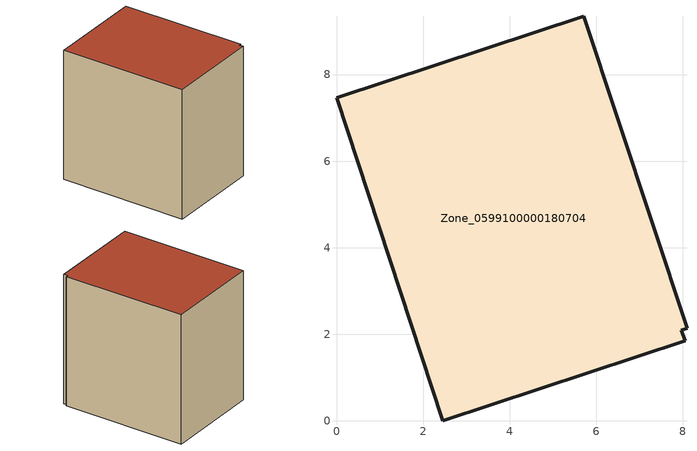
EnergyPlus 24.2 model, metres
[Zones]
Zone_0599100000180704
 floor ground (C_G): 8.1,2.14 7.97,2.1 8.05,1.85 2.45,0 0,7.47 5.71,9.35 z1.48
 wall outside (C_F): 8.1,2.14 5.71,9.35 0,7.47 2.45,0 8.05,1.85 7.97,2.1 8.1,2.14 z1.48:9.54
 roof outside (C_R): 7.97,2.1 8.1,2.14 5.71,9.35 0,7.47 2.45,0 8.05,1.85 z9.54
[BUILDING]
Pand.0599100000180704: North Axis=0; Terrain=City; Loads Convergence Tolerance Value=0.04; Temperature Convergence Tolerance Value=0.4; Solar Distribution=FullExterior; Maximum Number of Warmup Days=25; Minimum Number of Warmup Days=1
[Site:Location]
Rotterdam.The.Hague.AP_ZH_NLD Design_Conditions: Latitude=51.96; Longitude=4.45; Time Zone=1; Elevation=-4.5
[SITE:GROUNDTEMPERATURE:BUILDINGSURFACE]
18, 18, 18, 18, 18, 18, 18, 18, 18, 18, 18, 18
[MATERIAL] Thermal Absorptance=0.9; Solar Absorptance=0.7; Visible Absorptance=0.7
Name | Roughness | Thickness | Conductivity | Density | Specific Heat
G.TC.1946-1964 | MediumSmooth | 0.15 | 1 | 540 | 1210
F.TC.1946-1964 | Rough | 0.3 | 0.857143 | 1920 | 840
R.TC.1946-1964 | MediumRough | 0.2 | 0.235294 | 1500 | 1000
[CONSTRUCTION]
C_G: G.TC.1946-1964
C_F: F.TC.1946-1964
C_R: R.TC.1946-1964
[ZONE]
Zone_0599100000180704: Type=1; Multiplier=1; Ceiling Height=Autocalculate; Volume=Autocalculate; Floor Area=autocalculate; Part of Total Floor Area=Yes
[ZONEINFILTRATION:DESIGNFLOWRATE]
Infil_Zone_0599100000180704: Zone or ZoneList or Space or SpaceList=Zone_0599100000180704; Schedule=AlwaysOn; Design Flow Rate Calculation Method=Flow/Area; Flow Rate per Floor Area=0.003; Constant Term Coefficient=1; Temperature Term Coefficient=0; Velocity Term Coefficient=0; Velocity Squared Term Coefficient=0
[HVACTEMPLATE:ZONE:IDEALLOADSAIRSYSTEM]
Zone_0599100000180704: Maximum Heating Supply Air Temperature=50; Minimum Cooling Supply Air Temperature=13; Maximum Heating Supply Air Humidity Ratio=0.0156; Minimum Cooling Supply Air Humidity Ratio=0.0077; Heating Limit=NoLimit; Cooling Limit=NoLimit; Dehumidification Control Type=ConstantSensibleHeatRatio; Cooling Sensible Heat Ratio=0.7; Dehumidification Setpoint=60; Humidification Control Type=None; Humidification Setpoint=30; Outdoor Air Method=None; Outdoor Air Flow Rate per Person=0.00944; Outdoor Air Flow Rate per Zone Floor Area=0; Outdoor Air Flow Rate per Zone=0; Demand Controlled Ventilation Type=None; Outdoor Air Economizer Type=NoEconomizer; Heat Recovery Type=None; Sensible Heat Recovery Effectiveness=0.7; Latent Heat Recovery Effectiveness=0.65
[ZONECONTROL:THERMOSTAT]
ThermostatControl_Zone_0599100000180704: Zone or ZoneList=Zone_0599100000180704; Control Type Schedule=DualSetpointControlType; Control 1=Thermostat_Zone_0599100000180704; Temperature Difference Between Cutout And Setpoint=0
[THERMOSTATSETPOINT:DUALSETPOINT]
Thermostat_Zone_0599100000180704: Heating Setpoint Temperature Schedule=HeatingSetpoint_Zone_0599100000180704; Cooling Setpoint Temperature Schedule=CoolingSetpoint_Zone_0599100000180704
[SCHEDULE:COMPACT]
HeatingSetpoint_Zone_0599100000180704: Through: 12/31, For: AllDays, Until: 24:00, 21
CoolingSetpoint_Zone_0599100000180704: Through: 12/31, For: AllDays, Until: 24:00, 24
DualSetpointControlType: Through: 12/31, For: AllDays, Until: 24:00, 4
AlwaysOn: Through: 12/31, For: AllDays, Until: 24:00, 1
